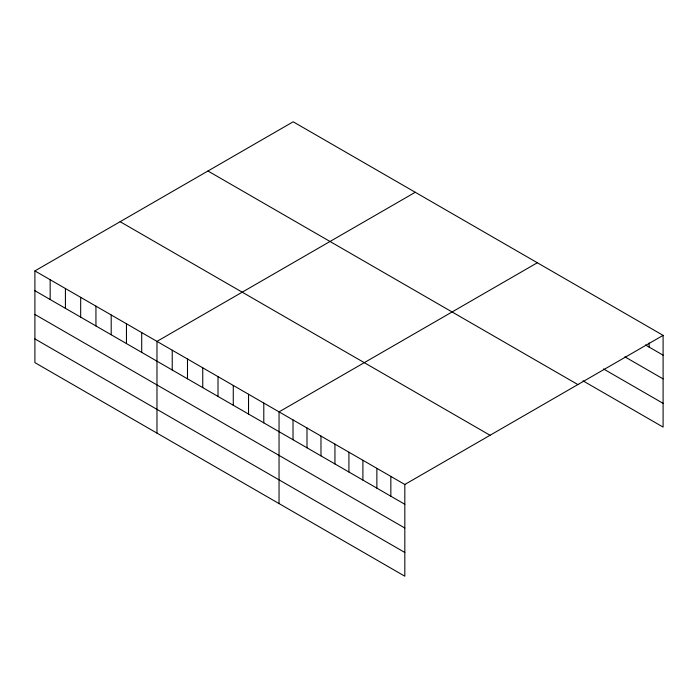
<?xml version="1.0" encoding="UTF-8"?>
<svg xmlns="http://www.w3.org/2000/svg" width="698" height="698" viewBox="0 0 698 698"><rect width="100%" height="100%" fill="white"/><g stroke="black" fill="none" stroke-linecap="round" stroke-linejoin="round"><path stroke-width="1.05" d="M34.9 270.911L404.823 484.482L404.823 576.208L34.9 362.637L34.9 270.911L293.177 121.792L663.1 335.363L663.1 427.089L582.978 380.829M415.258 192.273L156.971 341.392L156.971 433.109M537.329 262.753L279.043 411.872L279.043 503.59M404.823 484.482L663.1 335.363M645.397 344.952L663.1 355.169M624.902 356.853L663.1 378.901M603.473 368.928L663.1 403.357M207.952 171.001L577.865 384.572M120.135 221.702L490.048 435.273M34.9 290.717L404.823 504.288M34.9 314.449L404.823 528.02M34.9 338.896L404.823 552.476M649.123 342.936L649.123 347.098M390.845 476.411L390.845 496.217M376.868 468.349L376.868 488.146M362.899 460.279L362.899 480.084M348.921 452.208L348.921 472.014M334.944 444.146L334.944 463.943M320.975 436.076L320.975 455.881M306.998 428.005L306.998 447.811M293.02 419.934L293.02 439.74M263.792 403.06L263.792 422.866M248.532 394.248L248.532 414.054M233.272 385.436L233.272 405.241M218.012 376.632L218.012 396.429M202.752 367.82L202.752 387.626M187.492 359.008L187.492 378.813M172.232 350.204L172.232 370.001M141.711 332.58L141.711 352.385M126.451 323.767L126.451 343.573M111.2 314.964L111.2 334.761M95.94 306.152L95.94 325.957M80.68 297.339L80.68 317.145M65.42 288.536L65.42 308.333M50.16 279.724L50.16 299.529"/></g></svg>
